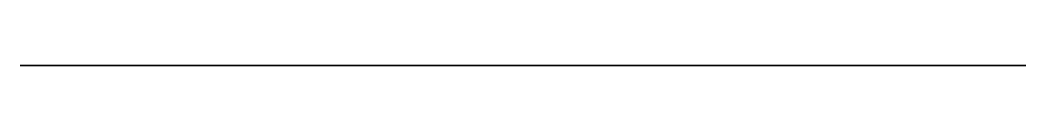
# Model space of a CAD drawing. Header units: millimetres. Extents: x -45 to -28.8, y 0 to 0.
import ezdxf

# ---------------------------------------------------------------- set-up
doc = ezdxf.new("R2010")
doc.units = ezdxf.units.MM
doc.layers.get('0').update_dxf_attribs({"color": 194, "true_color": 0x551cb1})

msp = doc.modelspace()

# ---------------------------------------------------------------- linework, layer by layer
at = {"color": 251, "true_color": 0x565656}
msp.add_polyline3d([(-33.514, 0, 99.857), (-33.379, 0, 99.67), (-33.25, 0, 99.477), (-33.011, 0, 99.076), (-32.801, 0, 98.66), (-32.621, 0, 98.234), (-32.562, 0, 98.069), (-32.509, 0, 97.902), (-32.419, 0, 97.563), (-32.35, 0, 97.218), (-32.298, 0, 96.868), (-32.262, 0, 96.514), (-32.238, 0, 96.157), (-32.217, 0, 95.437), (-32.215, 0, 93.834), (-28.825, 0, 93.83), (-28.825, 0, 26.747), (-44.993, 0, 26.747), (-44.993, 0, 38.964), (-44.17, 0, 38.964), (-44.129, 0, 38.965), (-44.088, 0, 38.968), (-44.048, 0, 38.974), (-44.008, 0, 38.981), (-43.969, 0, 38.99), (-43.931, 0, 39), (-43.893, 0, 39.013), (-43.857, 0, 39.028), (-43.821, 0, 39.044), (-43.786, 0, 39.062), (-43.752, 0, 39.081), (-43.72, 0, 39.102), (-43.688, 0, 39.125), (-43.658, 0, 39.148), (-43.628, 0, 39.174), (-43.6, 0, 39.201), (-43.574, 0, 39.229), (-43.548, 0, 39.258), (-43.524, 0, 39.288), (-43.502, 0, 39.32), (-43.481, 0, 39.353), (-43.461, 0, 39.386), (-43.444, 0, 39.421), (-43.427, 0, 39.457), (-43.413, 0, 39.494), (-43.4, 0, 39.531), (-43.389, 0, 39.569), (-43.38, 0, 39.608), (-43.373, 0, 39.648), (-43.368, 0, 39.688), (-43.365, 0, 39.729), (-43.364, 0, 39.771), (-43.364, 0, 101.925), (-43.365, 0, 101.963), (-43.368, 0, 102.001), (-43.372, 0, 102.038), (-43.379, 0, 102.074), (-43.387, 0, 102.11), (-43.397, 0, 102.145), (-43.409, 0, 102.179), (-43.422, 0, 102.213), (-43.437, 0, 102.245), (-43.453, 0, 102.277), (-43.471, 0, 102.308), (-43.49, 0, 102.338), (-43.511, 0, 102.367), (-43.533, 0, 102.395), (-43.556, 0, 102.422), (-43.581, 0, 102.448), (-43.606, 0, 102.472), (-43.633, 0, 102.495), (-43.661, 0, 102.517), (-43.69, 0, 102.538), (-43.72, 0, 102.557), (-43.751, 0, 102.575), (-43.783, 0, 102.591), (-43.816, 0, 102.606), (-43.849, 0, 102.619), (-43.883, 0, 102.631), (-43.919, 0, 102.641), (-43.954, 0, 102.649), (-43.991, 0, 102.656), (-44.028, 0, 102.66), (-44.065, 0, 102.663), (-44.103, 0, 102.664), (-44.916, 0, 102.664), (-44.916, 0, 115.335), (-38.504, 0, 115.335), (-34.799, 0, 110.837), (-34.983, 0, 110.691), (-35.16, 0, 110.538), (-35.331, 0, 110.379), (-35.495, 0, 110.214), (-35.653, 0, 110.043), (-35.804, 0, 109.866), (-35.948, 0, 109.684), (-36.085, 0, 109.496), (-36.215, 0, 109.304), (-36.337, 0, 109.106), (-36.452, 0, 108.904), (-36.559, 0, 108.698), (-36.658, 0, 108.487), (-36.749, 0, 108.272), (-36.833, 0, 108.053), (-36.907, 0, 107.831), (-36.974, 0, 107.606), (-37.031, 0, 107.379), (-37.08, 0, 107.151), (-37.12, 0, 106.921), (-37.151, 0, 106.691), (-37.173, 0, 106.459), (-37.186, 0, 106.227), (-37.19, 0, 105.995), (-37.186, 0, 105.763), (-37.173, 0, 105.531), (-37.151, 0, 105.3), (-37.12, 0, 105.069), (-37.08, 0, 104.839), (-37.031, 0, 104.611), (-36.974, 0, 104.384), (-36.907, 0, 104.159), (-36.831, 0, 103.932), (-36.745, 0, 103.709), (-36.652, 0, 103.489), (-36.549, 0, 103.274), (-36.439, 0, 103.063), (-36.321, 0, 102.857), (-36.194, 0, 102.655), (-36.06, 0, 102.459), (-35.924, 0, 102.278), (-35.779, 0, 102.103), (-35.627, 0, 101.935), (-35.469, 0, 101.772), (-34.798, 0, 101.153), (-34.122, 0, 100.536), (-33.805, 0, 100.208), (-33.656, 0, 100.036)], close=True, dxfattribs=at)

doc.saveas('drawing.dxf')
